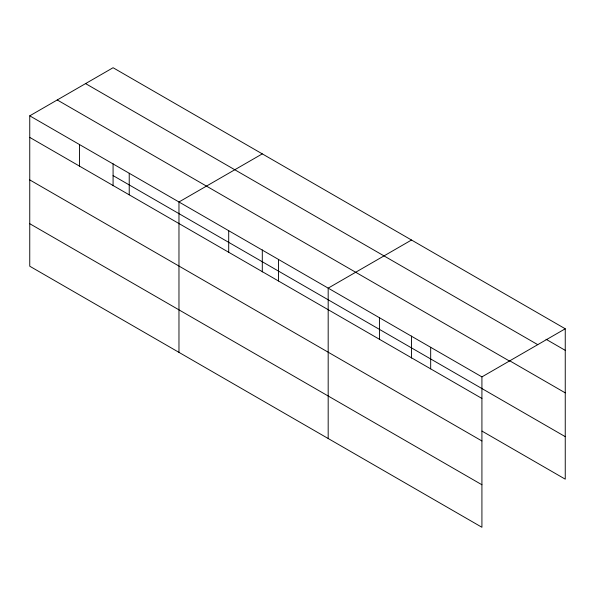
<?xml version="1.0" encoding="UTF-8"?>
<svg xmlns="http://www.w3.org/2000/svg" width="595" height="595" viewBox="0 0 595 595"><rect width="100%" height="100%" fill="white"/><g stroke="black" fill="none" stroke-linecap="round" stroke-linejoin="round"><path stroke-width="0.89" d="M481.92 440.969L481.92 376.895L29.75 115.832L29.75 266.218L481.92 527.274L481.92 440.969L29.75 179.906M481.972 431.085L565.25 479.168L565.25 328.782L113.08 67.726L29.75 115.832M262.298 153.874L178.969 201.98L178.969 352.366M411.509 240.023L328.18 288.136L328.18 438.515M481.92 376.895L565.25 328.782M546.031 339.254L565.25 350.351M85.583 83.605L537.754 344.661M509.997 360.957L565.25 392.856M57.246 99.96L509.417 361.016M113.08 175.599L565.25 436.656M29.75 137.4L481.92 398.457M29.75 223.705L481.92 484.761M430.676 347.309L430.676 368.87M411.509 336.034L411.509 358.064M379.432 317.723L379.432 339.284M278.445 259.42L278.445 280.981M262.298 249.885L262.298 271.915M228.703 230.704L228.703 252.265M129.227 173.264L129.227 194.833M113.08 163.737L113.08 185.759M79.492 144.548L79.492 166.117"/></g></svg>
